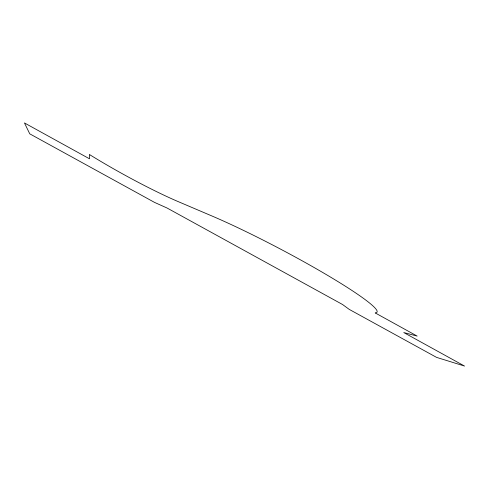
<?xml version="1.0" encoding="UTF-8"?>
<svg xmlns="http://www.w3.org/2000/svg" width="489" height="489" viewBox="0 0 489 489"><rect width="100%" height="100%" fill="white"/><g stroke="black" fill="none" stroke-linecap="round" stroke-linejoin="round"><path stroke-width="0.73" d="M89.683 154.677L89.499 158.803L24.45 122.935L29.75 133.833L154.524 202.397L167.055 208.014L342.551 304.506L349.238 309.39L436.573 357.386L464.55 366.065L403.749 332.544L417.172 336.09L375.21 312.917A114.799 10.703 27.8 0 0 328.101 275.655A114.799 10.703 27.8 0 0 211.688 215.875L178.265 201.645A89.86 9.413 29 0 1 89.683 154.677"/></g></svg>
